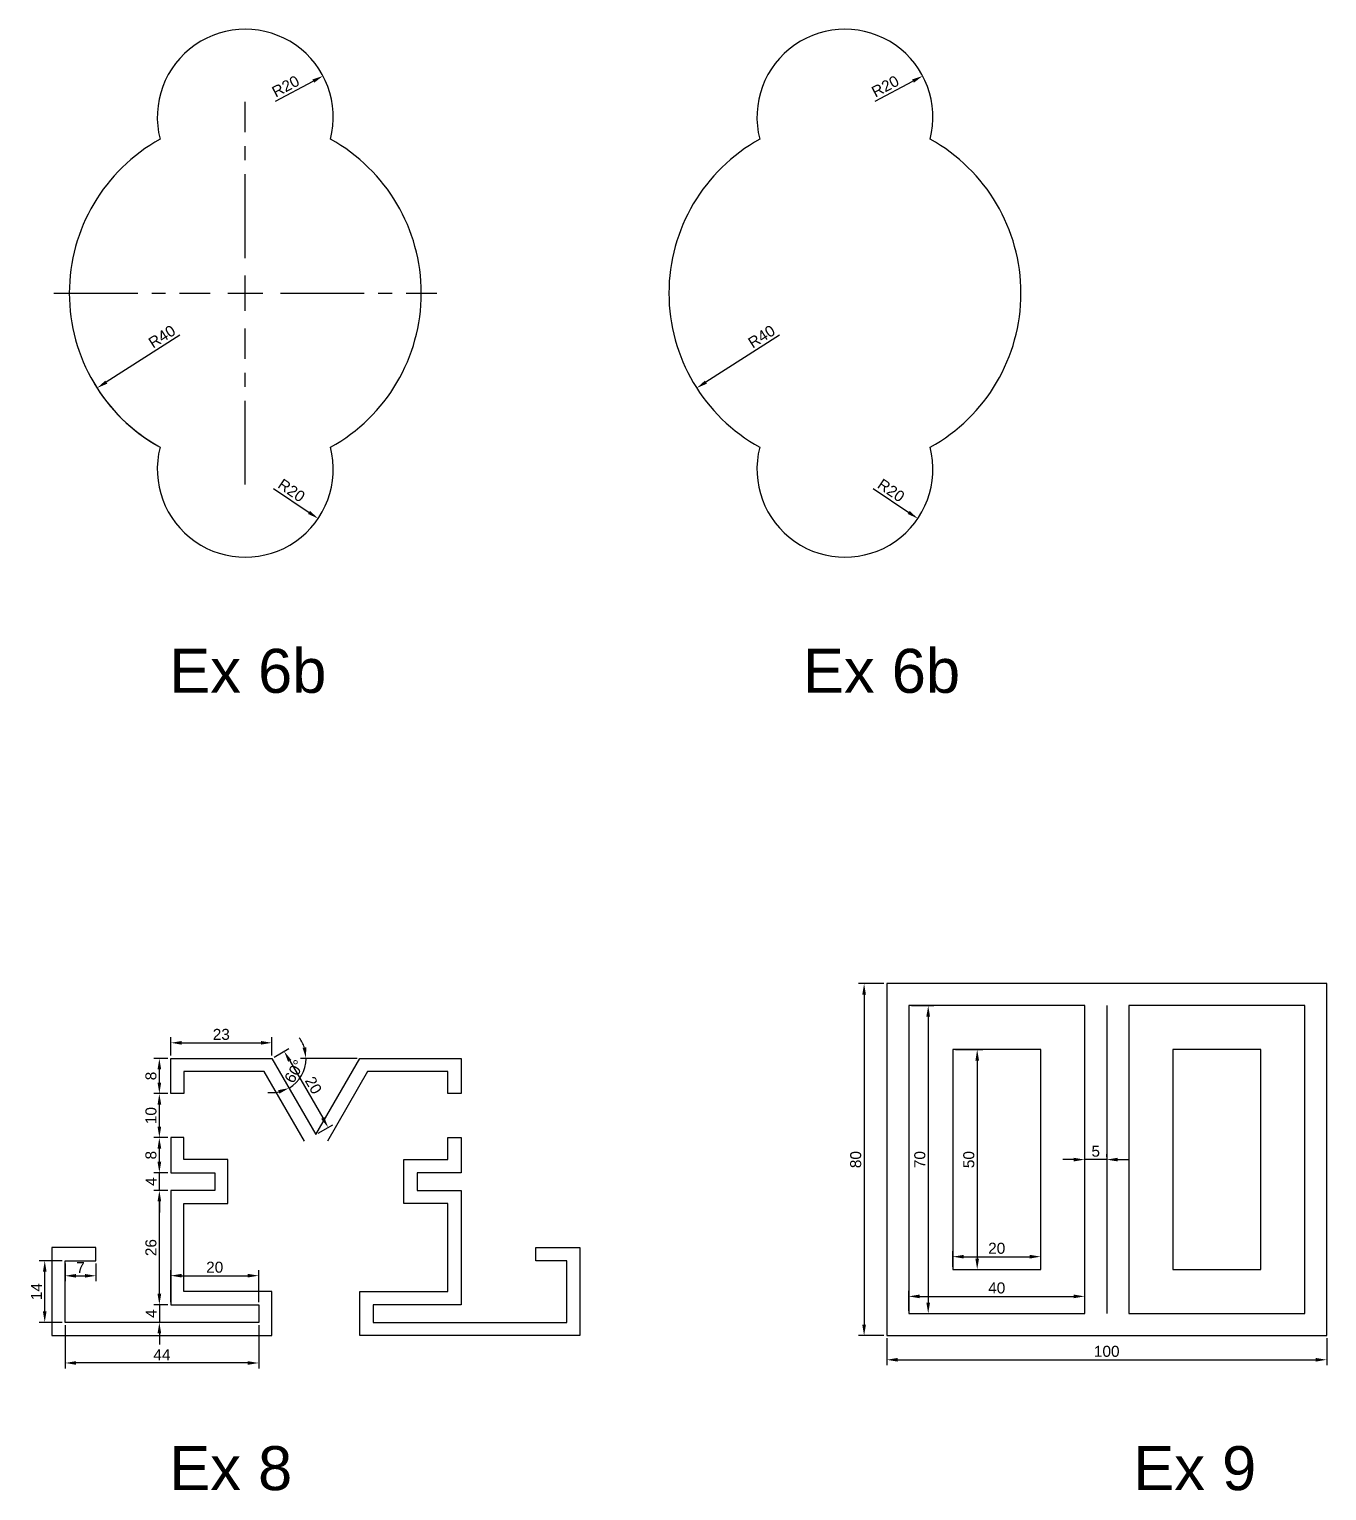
# Model space of a CAD drawing. Header units: millimetres. Extents: x 1499 to 2200, y 1188 to 1520.
# Drawn here: x 1905.2 to 2200.1, y 1188 to 1520.2 of the extents above; entities that cross this region are included whole.
import ezdxf

# ---------------------------------------------------------------- set-up
doc = ezdxf.new("R2010")
doc.units = ezdxf.units.MM
doc.linetypes.add('CENTER2', pattern=[28.575, 19.05, -3.175, 3.175, -3.175])
doc.styles.get("Standard").update_dxf_attribs({"font": 'arial.ttf'})
doc.dimstyles.new('ISO-25', dxfattribs={"dimtxt": 2.5, "dimasz": 2.5, "dimexe": 1.25, "dimexo": 0.625, "dimtad": 1, "dimtxsty": 'Standard', "dimcen": 2.5, "dimadec": 0, "dimazin": 0, "dimtfac": 1, "dimtmove": 0, "dimatfit": 3, "dimfxl": 1, "dimarcsym": 0})

# ---------------------------------------------------------------- blocks, each defined once
blk = doc.blocks.new('*D14')
at = {"color": 0, "lineweight": -2, "transparency": 16777216}
blk.add_line((1939.42, 1450.63), (1922.7, 1439.94), dxfattribs=at)
blk.add_arc((1954.29, 1460.15), 40, 210.8188, 240.1497, dxfattribs=at)
at = {"color": 0, "transparency": 16777216}
blk.add_solid([(1922.48, 1440.29), (1922.93, 1439.59), (1920.6, 1438.59)], dxfattribs=at)
at = {"layer": 'Defpoints', "color": 0, "transparency": 16777216}
for p in [(1954.29, 1460.15), (1920.6, 1438.59)]:
    blk.add_point(p, dxfattribs=at)
at = {"color": 0, "transparency": 16777216, "insert": (1935.36, 1450.29), "char_height": 2.5, "attachment_point": 5, "rotation": 32.6093}
blk.add_mtext('R40', dxfattribs=at)
blk = doc.blocks.new('*D15')
at = {"color": 0, "lineweight": -2, "transparency": 16777216}
blk.add_line((1961.17, 1503.8), (1969.75, 1508.36), dxfattribs=at)
at = {"color": 0, "transparency": 16777216}
blk.add_solid([(1969.55, 1508.73), (1969.94, 1507.99), (1971.96, 1509.53)], dxfattribs=at)
at = {"layer": 'Defpoints', "color": 0, "transparency": 16777216}
for p in [(1971.96, 1509.53), (1954.29, 1500.15)]:
    blk.add_point(p, dxfattribs=at)
at = {"color": 0, "transparency": 16777216, "insert": (1963.46, 1507.17), "char_height": 2.5, "attachment_point": 5, "rotation": 27.975}
blk.add_mtext('R20', dxfattribs=at)
blk = doc.blocks.new('*D16')
at = {"color": 0, "lineweight": -2, "transparency": 16777216}
blk.add_line((1960.74, 1415.78), (1968.78, 1410.33), dxfattribs=at)
at = {"color": 0, "transparency": 16777216}
blk.add_solid([(1969.01, 1410.67), (1968.54, 1409.98), (1970.85, 1408.93)], dxfattribs=at)
at = {"layer": 'Defpoints', "color": 0, "transparency": 16777216}
for p in [(1954.29, 1420.15), (1970.85, 1408.93)]:
    blk.add_point(p, dxfattribs=at)
at = {"color": 0, "transparency": 16777216, "insert": (1964.79, 1415.33), "char_height": 2.5, "attachment_point": 5, "rotation": 325.8622}
blk.add_mtext('R20', dxfattribs=at)
blk = doc.blocks.new('*D18')
at = {"color": 0, "lineweight": -2, "transparency": 16777216}
blk.add_line((2075.69, 1450.63), (2058.98, 1439.94), dxfattribs=at)
at = {"color": 0, "transparency": 16777216}
blk.add_solid([(2058.75, 1440.29), (2059.2, 1439.59), (2056.87, 1438.59)], dxfattribs=at)
at = {"layer": 'Defpoints', "color": 0, "transparency": 16777216}
for p in [(2090.57, 1460.15), (2056.87, 1438.59)]:
    blk.add_point(p, dxfattribs=at)
at = {"color": 0, "transparency": 16777216, "insert": (2071.63, 1450.29), "char_height": 2.5, "attachment_point": 5, "rotation": 32.6093}
blk.add_mtext('R40', dxfattribs=at)
blk = doc.blocks.new('*D19')
at = {"color": 0, "lineweight": -2, "transparency": 16777216}
blk.add_line((2097.44, 1503.8), (2106.02, 1508.36), dxfattribs=at)
at = {"color": 0, "transparency": 16777216}
blk.add_solid([(2105.83, 1508.73), (2106.22, 1507.99), (2108.23, 1509.53)], dxfattribs=at)
at = {"layer": 'Defpoints', "color": 0, "transparency": 16777216}
for p in [(2108.23, 1509.53), (2090.57, 1500.15)]:
    blk.add_point(p, dxfattribs=at)
at = {"color": 0, "transparency": 16777216, "insert": (2099.73, 1507.17), "char_height": 2.5, "attachment_point": 5, "rotation": 27.975}
blk.add_mtext('R20', dxfattribs=at)
blk = doc.blocks.new('*D20')
at = {"color": 0, "lineweight": -2, "transparency": 16777216}
blk.add_line((2097.01, 1415.78), (2105.05, 1410.33), dxfattribs=at)
at = {"color": 0, "transparency": 16777216}
blk.add_solid([(2105.28, 1410.67), (2104.82, 1409.98), (2107.12, 1408.93)], dxfattribs=at)
at = {"layer": 'Defpoints', "color": 0, "transparency": 16777216}
for p in [(2090.57, 1420.15), (2107.12, 1408.93)]:
    blk.add_point(p, dxfattribs=at)
at = {"color": 0, "transparency": 16777216, "insert": (2101.06, 1415.33), "char_height": 2.5, "attachment_point": 5, "rotation": 325.8622}
blk.add_mtext('R20', dxfattribs=at)
blk = doc.blocks.new('*U21')
at = {"color": 0, "linetype": 'CENTER2', "transparency": 16777216}
for p, q in [((0, 8), (0, 43.5)), ((-43.5, 0), (-8, 0)), ((8, 0), (43.5, 0)), ((0, -43.5), (0, -8))]:
    blk.add_line(p, q, dxfattribs=at)
at = {"color": 0, "linetype": 'Continuous', "transparency": 16777216}
for p, q in [((0, -4), (0, 4)), ((-4, 0), (4, 0))]:
    blk.add_line(p, q, dxfattribs=at)
blk = doc.blocks.new('*D46')
at = {"color": 0, "lineweight": -2, "transparency": 16777216}
for p, q in [((1913.34, 1239.61), (1913.34, 1235.58)), ((1920.34, 1239.61), (1920.34, 1235.58)), ((1915.84, 1236.83), (1917.84, 1236.83))]:
    blk.add_line(p, q, dxfattribs=at)
at = {"color": 0, "transparency": 16777216}
for points in [[(1915.84, 1237.24), (1915.84, 1236.41), (1913.34, 1236.83)], [(1917.84, 1237.24), (1917.84, 1236.41), (1920.34, 1236.83)]]:
    blk.add_solid(points, dxfattribs=at)
at = {"layer": 'Defpoints', "color": 0, "transparency": 16777216}
for p in [(1913.34, 1240.23), (1920.34, 1240.23), (1920.34, 1236.83)]:
    blk.add_point(p, dxfattribs=at)
at = {"color": 0, "transparency": 16777216, "insert": (1916.84, 1238.7), "char_height": 2.5, "attachment_point": 5}
blk.add_mtext('7', dxfattribs=at)
blk = doc.blocks.new('*D47')
at = {"color": 0, "lineweight": -2, "transparency": 16777216}
for p, q in [((1912.71, 1240.23), (1907.46, 1240.23)), ((1908.71, 1228.73), (1908.71, 1237.73)), ((1912.71, 1226.23), (1907.46, 1226.23))]:
    blk.add_line(p, q, dxfattribs=at)
at = {"color": 0, "transparency": 16777216}
for points in [[(1908.3, 1237.73), (1909.13, 1237.73), (1908.71, 1240.23)], [(1908.3, 1228.73), (1909.13, 1228.73), (1908.71, 1226.23)]]:
    blk.add_solid(points, dxfattribs=at)
at = {"layer": 'Defpoints', "color": 0, "transparency": 16777216}
for p in [(1908.71, 1240.23), (1913.34, 1240.23), (1913.34, 1226.23)]:
    blk.add_point(p, dxfattribs=at)
at = {"color": 0, "transparency": 16777216, "insert": (1906.83, 1233.23), "char_height": 2.5, "attachment_point": 5, "rotation": 90}
blk.add_mtext('14', dxfattribs=at)
blk = doc.blocks.new('*D48')
at = {"color": 0, "lineweight": -2, "transparency": 16777216}
for p, q in [((1913.34, 1225.61), (1913.34, 1215.76)), ((1957.34, 1225.61), (1957.34, 1215.76)), ((1954.84, 1217.01), (1915.84, 1217.01))]:
    blk.add_line(p, q, dxfattribs=at)
at = {"color": 0, "transparency": 16777216}
for points in [[(1915.84, 1217.42), (1915.84, 1216.59), (1913.34, 1217.01)], [(1954.84, 1217.42), (1954.84, 1216.59), (1957.34, 1217.01)]]:
    blk.add_solid(points, dxfattribs=at)
at = {"layer": 'Defpoints', "color": 0, "transparency": 16777216}
for p in [(1913.34, 1226.23), (1957.34, 1226.23), (1913.34, 1217.01)]:
    blk.add_point(p, dxfattribs=at)
at = {"color": 0, "transparency": 16777216, "insert": (1935.34, 1218.88), "char_height": 2.5, "attachment_point": 5}
blk.add_mtext('44', dxfattribs=at)
blk = doc.blocks.new('*D49')
at = {"color": 0, "lineweight": -2, "transparency": 16777216}
for p, q in [((1934.76, 1232.73), (1934.76, 1235.23)), ((1936.71, 1230.23), (1933.51, 1230.23)), ((1934.76, 1230.23), (1934.76, 1226.23)), ((1936.71, 1226.23), (1933.51, 1226.23)), ((1934.76, 1223.73), (1934.76, 1221.23))]:
    blk.add_line(p, q, dxfattribs=at)
at = {"color": 0, "transparency": 16777216}
for points in [[(1934.35, 1232.73), (1935.18, 1232.73), (1934.76, 1230.23)], [(1934.35, 1223.73), (1935.18, 1223.73), (1934.76, 1226.23)]]:
    blk.add_solid(points, dxfattribs=at)
at = {"layer": 'Defpoints', "color": 0, "transparency": 16777216}
for p in [(1937.34, 1230.23), (1934.76, 1226.23), (1937.34, 1226.23)]:
    blk.add_point(p, dxfattribs=at)
at = {"color": 0, "transparency": 16777216, "insert": (1932.89, 1228.23), "char_height": 2.5, "attachment_point": 5, "rotation": 90}
blk.add_mtext('4', dxfattribs=at)
blk = doc.blocks.new('*D50')
at = {"color": 0, "lineweight": -2, "transparency": 16777216}
for p, q in [((1936.71, 1256.23), (1933.51, 1256.23)), ((1934.76, 1232.73), (1934.76, 1253.73)), ((1936.71, 1230.23), (1933.51, 1230.23))]:
    blk.add_line(p, q, dxfattribs=at)
at = {"color": 0, "transparency": 16777216}
for points in [[(1934.35, 1253.73), (1935.18, 1253.73), (1934.76, 1256.23)], [(1934.35, 1232.73), (1935.18, 1232.73), (1934.76, 1230.23)]]:
    blk.add_solid(points, dxfattribs=at)
at = {"layer": 'Defpoints', "color": 0, "transparency": 16777216}
for p in [(1934.76, 1256.23), (1937.34, 1256.23), (1937.34, 1230.23)]:
    blk.add_point(p, dxfattribs=at)
at = {"color": 0, "transparency": 16777216, "insert": (1932.86, 1243.23), "char_height": 2.5, "attachment_point": 5, "rotation": 90}
blk.add_mtext('26', dxfattribs=at)
blk = doc.blocks.new('*D51')
at = {"color": 0, "lineweight": -2, "transparency": 16777216}
for p, q in [((1934.76, 1262.73), (1934.76, 1265.23)), ((1936.71, 1260.23), (1933.51, 1260.23)), ((1934.76, 1256.23), (1934.76, 1260.23)), ((1936.71, 1256.23), (1933.51, 1256.23)), ((1934.76, 1253.73), (1934.76, 1251.23))]:
    blk.add_line(p, q, dxfattribs=at)
at = {"color": 0, "transparency": 16777216}
for points in [[(1934.35, 1262.73), (1935.18, 1262.73), (1934.76, 1260.23)], [(1934.35, 1253.73), (1935.18, 1253.73), (1934.76, 1256.23)]]:
    blk.add_solid(points, dxfattribs=at)
at = {"layer": 'Defpoints', "color": 0, "transparency": 16777216}
for p in [(1934.76, 1260.23), (1937.34, 1260.23), (1937.34, 1256.23)]:
    blk.add_point(p, dxfattribs=at)
at = {"color": 0, "transparency": 16777216, "insert": (1932.89, 1258.23), "char_height": 2.5, "attachment_point": 5, "rotation": 90}
blk.add_mtext('4', dxfattribs=at)
blk = doc.blocks.new('*D52')
at = {"color": 0, "lineweight": -2, "transparency": 16777216}
for p, q in [((1936.71, 1268.23), (1933.51, 1268.23)), ((1934.76, 1262.73), (1934.76, 1265.73)), ((1936.71, 1260.23), (1933.51, 1260.23))]:
    blk.add_line(p, q, dxfattribs=at)
at = {"color": 0, "transparency": 16777216}
for points in [[(1934.35, 1265.73), (1935.18, 1265.73), (1934.76, 1268.23)], [(1934.35, 1262.73), (1935.18, 1262.73), (1934.76, 1260.23)]]:
    blk.add_solid(points, dxfattribs=at)
at = {"layer": 'Defpoints', "color": 0, "transparency": 16777216}
for p in [(1934.76, 1268.23), (1937.34, 1268.23), (1937.34, 1260.23)]:
    blk.add_point(p, dxfattribs=at)
at = {"color": 0, "transparency": 16777216, "insert": (1932.86, 1264.23), "char_height": 2.5, "attachment_point": 5, "rotation": 90}
blk.add_mtext('8', dxfattribs=at)
blk = doc.blocks.new('*D53')
at = {"color": 0, "lineweight": -2, "transparency": 16777216}
for p, q in [((1936.71, 1278.23), (1933.51, 1278.23)), ((1934.76, 1270.73), (1934.76, 1275.73)), ((1936.71, 1268.23), (1933.51, 1268.23))]:
    blk.add_line(p, q, dxfattribs=at)
at = {"color": 0, "transparency": 16777216}
for points in [[(1934.35, 1275.73), (1935.18, 1275.73), (1934.76, 1278.23)], [(1934.35, 1270.73), (1935.18, 1270.73), (1934.76, 1268.23)]]:
    blk.add_solid(points, dxfattribs=at)
at = {"layer": 'Defpoints', "color": 0, "transparency": 16777216}
for p in [(1934.76, 1278.23), (1937.34, 1278.23), (1937.34, 1268.23)]:
    blk.add_point(p, dxfattribs=at)
at = {"color": 0, "transparency": 16777216, "insert": (1932.86, 1273.23), "char_height": 2.5, "attachment_point": 5, "rotation": 90}
blk.add_mtext('10', dxfattribs=at)
blk = doc.blocks.new('*D54')
at = {"color": 0, "lineweight": -2, "transparency": 16777216}
for p, q in [((1936.71, 1286.23), (1933.51, 1286.23)), ((1934.76, 1280.73), (1934.76, 1283.73)), ((1936.71, 1278.23), (1933.51, 1278.23))]:
    blk.add_line(p, q, dxfattribs=at)
at = {"color": 0, "transparency": 16777216}
for points in [[(1934.35, 1283.73), (1935.18, 1283.73), (1934.76, 1286.23)], [(1934.35, 1280.73), (1935.18, 1280.73), (1934.76, 1278.23)]]:
    blk.add_solid(points, dxfattribs=at)
at = {"layer": 'Defpoints', "color": 0, "transparency": 16777216}
for p in [(1934.76, 1286.23), (1937.34, 1286.23), (1937.34, 1278.23)]:
    blk.add_point(p, dxfattribs=at)
at = {"color": 0, "transparency": 16777216, "insert": (1932.86, 1282.23), "char_height": 2.5, "attachment_point": 5, "rotation": 90}
blk.add_mtext('8', dxfattribs=at)
blk = doc.blocks.new('*D55')
at = {"color": 0, "lineweight": -2, "transparency": 16777216}
for p, q in [((1937.34, 1286.86), (1937.34, 1291.03)), ((1939.84, 1289.78), (1957.84, 1289.78)), ((1960.34, 1286.86), (1960.34, 1291.03))]:
    blk.add_line(p, q, dxfattribs=at)
at = {"color": 0, "transparency": 16777216}
for points in [[(1939.84, 1290.19), (1939.84, 1289.36), (1937.34, 1289.78)], [(1957.84, 1290.19), (1957.84, 1289.36), (1960.34, 1289.78)]]:
    blk.add_solid(points, dxfattribs=at)
at = {"layer": 'Defpoints', "color": 0, "transparency": 16777216}
for p in [(1960.34, 1289.78), (1937.34, 1286.23), (1960.34, 1286.23)]:
    blk.add_point(p, dxfattribs=at)
at = {"color": 0, "transparency": 16777216, "insert": (1948.84, 1291.68), "char_height": 2.5, "attachment_point": 5}
blk.add_mtext('23', dxfattribs=at)
blk = doc.blocks.new('*D56')
at = {"color": 0, "lineweight": -2, "transparency": 16777216}
for p, q in [((1960.88, 1286.54), (1964.21, 1288.47)), ((1964.38, 1285.68), (1971.88, 1272.69)), ((1970.88, 1269.22), (1974.21, 1271.15))]:
    blk.add_line(p, q, dxfattribs=at)
at = {"color": 0, "transparency": 16777216}
for points in [[(1964.74, 1285.89), (1964.02, 1285.47), (1963.13, 1287.84)], [(1972.24, 1272.9), (1971.52, 1272.48), (1973.13, 1270.52)]]:
    blk.add_solid(points, dxfattribs=at)
at = {"layer": 'Defpoints', "color": 0, "transparency": 16777216}
for p in [(1960.34, 1286.23), (1973.13, 1270.52), (1970.34, 1268.91)]:
    blk.add_point(p, dxfattribs=at)
at = {"color": 0, "transparency": 16777216, "insert": (1969.78, 1280.13), "char_height": 2.5, "attachment_point": 5, "rotation": 300}
blk.add_mtext('20', dxfattribs=at)
blk = doc.blocks.new('*D57')
at = {"color": 0, "lineweight": -2, "transparency": 16777216}
blk.add_line((1979.71, 1286.23), (1966.87, 1286.23), dxfattribs=at)
for start, end in [(18.4899, 36.9799), (300, 0), (263.0201, 281.5101)]:
    blk.add_arc((1960.34, 1286.23), 7.78, start, end, dxfattribs=at)
at = {"color": 0, "transparency": 16777216}
for points in [[(1968.13, 1288.77), (1967.31, 1288.63), (1968.12, 1286.23)], [(1961.74, 1279), (1962.04, 1278.22), (1964.23, 1279.49)]]:
    blk.add_solid(points, dxfattribs=at)
at = {"layer": 'Defpoints', "color": 0, "transparency": 16777216}
for p in [(1960.34, 1286.23), (1980.34, 1286.23), (2003.34, 1286.23), (1966.3, 1281.23), (1970.34, 1268.91)]:
    blk.add_point(p, dxfattribs=at)
at = {"color": 0, "transparency": 16777216, "insert": (1965.43, 1283.29), "char_height": 2.5, "attachment_point": 5, "rotation": 60}
blk.add_mtext('60°', dxfattribs=at)
blk = doc.blocks.new('*D58')
at = {"color": 0, "lineweight": -2, "transparency": 16777216}
for p, q in [((1937.34, 1230.86), (1937.34, 1238.1)), ((1939.84, 1236.85), (1954.84, 1236.85)), ((1957.34, 1230.86), (1957.34, 1238.1))]:
    blk.add_line(p, q, dxfattribs=at)
at = {"color": 0, "transparency": 16777216}
for points in [[(1939.84, 1237.27), (1939.84, 1236.44), (1937.34, 1236.85)], [(1954.84, 1237.27), (1954.84, 1236.44), (1957.34, 1236.85)]]:
    blk.add_solid(points, dxfattribs=at)
at = {"layer": 'Defpoints', "color": 0, "transparency": 16777216}
for p in [(1957.34, 1236.85), (1937.34, 1230.23), (1957.34, 1230.23)]:
    blk.add_point(p, dxfattribs=at)
at = {"color": 0, "transparency": 16777216, "insert": (1947.34, 1238.76), "char_height": 2.5, "attachment_point": 5}
blk.add_mtext('20', dxfattribs=at)
blk = doc.blocks.new('*D59')
at = {"color": 0, "lineweight": -2, "transparency": 16777216}
for p, q in [((2099.44, 1303.23), (2093.67, 1303.23)), ((2094.92, 1300.73), (2094.92, 1225.73)), ((2099.44, 1223.23), (2093.67, 1223.23))]:
    blk.add_line(p, q, dxfattribs=at)
at = {"color": 0, "transparency": 16777216}
for points in [[(2094.51, 1300.73), (2095.34, 1300.73), (2094.92, 1303.23)], [(2094.51, 1225.73), (2095.34, 1225.73), (2094.92, 1223.23)]]:
    blk.add_solid(points, dxfattribs=at)
at = {"layer": 'Defpoints', "color": 0, "transparency": 16777216}
for p in [(2100.06, 1303.23), (2094.92, 1223.23), (2100.06, 1223.23)]:
    blk.add_point(p, dxfattribs=at)
at = {"color": 0, "transparency": 16777216, "insert": (2093.02, 1263.23), "char_height": 2.5, "attachment_point": 5, "rotation": 90}
blk.add_mtext('80', dxfattribs=at)
blk = doc.blocks.new('*D60')
at = {"color": 0, "lineweight": -2, "transparency": 16777216}
for p, q in [((2100.06, 1222.61), (2100.06, 1216.49)), ((2200.06, 1222.61), (2200.06, 1216.49)), ((2102.56, 1217.74), (2197.56, 1217.74))]:
    blk.add_line(p, q, dxfattribs=at)
at = {"color": 0, "transparency": 16777216}
for points in [[(2102.56, 1218.15), (2102.56, 1217.32), (2100.06, 1217.74)], [(2197.56, 1218.15), (2197.56, 1217.32), (2200.06, 1217.74)]]:
    blk.add_solid(points, dxfattribs=at)
at = {"layer": 'Defpoints', "color": 0, "transparency": 16777216}
for p in [(2100.06, 1223.23), (2200.06, 1223.23), (2200.06, 1217.74)]:
    blk.add_point(p, dxfattribs=at)
at = {"color": 0, "transparency": 16777216, "insert": (2150.06, 1219.64), "char_height": 2.5, "attachment_point": 5}
blk.add_mtext('100', dxfattribs=at)
blk = doc.blocks.new('*D61')
at = {"color": 0, "lineweight": -2, "transparency": 16777216}
for p, q in [((2105.69, 1298.23), (2110.74, 1298.23)), ((2109.49, 1295.73), (2109.49, 1230.73)), ((2105.69, 1228.23), (2110.74, 1228.23))]:
    blk.add_line(p, q, dxfattribs=at)
at = {"color": 0, "transparency": 16777216}
for points in [[(2109.07, 1295.73), (2109.9, 1295.73), (2109.49, 1298.23)], [(2109.07, 1230.73), (2109.9, 1230.73), (2109.49, 1228.23)]]:
    blk.add_solid(points, dxfattribs=at)
at = {"layer": 'Defpoints', "color": 0, "transparency": 16777216}
for p in [(2105.06, 1298.23), (2105.06, 1228.23), (2109.49, 1228.23)]:
    blk.add_point(p, dxfattribs=at)
at = {"color": 0, "transparency": 16777216, "insert": (2107.59, 1263.23), "char_height": 2.5, "attachment_point": 5, "rotation": 90}
blk.add_mtext('70', dxfattribs=at)
blk = doc.blocks.new('*D62')
at = {"color": 0, "lineweight": -2, "transparency": 16777216}
for p, q in [((2115.69, 1288.23), (2121.87, 1288.23)), ((2120.62, 1285.73), (2120.62, 1240.73)), ((2115.69, 1238.23), (2121.87, 1238.23))]:
    blk.add_line(p, q, dxfattribs=at)
at = {"color": 0, "transparency": 16777216}
for points in [[(2120.21, 1285.73), (2121.04, 1285.73), (2120.62, 1288.23)], [(2120.21, 1240.73), (2121.04, 1240.73), (2120.62, 1238.23)]]:
    blk.add_solid(points, dxfattribs=at)
at = {"layer": 'Defpoints', "color": 0, "transparency": 16777216}
for p in [(2115.06, 1288.23), (2115.06, 1238.23), (2120.62, 1238.23)]:
    blk.add_point(p, dxfattribs=at)
at = {"color": 0, "transparency": 16777216, "insert": (2118.72, 1263.23), "char_height": 2.5, "attachment_point": 5, "rotation": 90}
blk.add_mtext('50', dxfattribs=at)
blk = doc.blocks.new('*D63')
at = {"color": 0, "lineweight": -2, "transparency": 16777216}
for p, q in [((2105.06, 1228.86), (2105.06, 1233.39)), ((2145.06, 1228.86), (2145.06, 1233.39)), ((2107.56, 1232.14), (2142.56, 1232.14))]:
    blk.add_line(p, q, dxfattribs=at)
at = {"color": 0, "transparency": 16777216}
for points in [[(2107.56, 1232.56), (2107.56, 1231.73), (2105.06, 1232.14)], [(2142.56, 1232.56), (2142.56, 1231.73), (2145.06, 1232.14)]]:
    blk.add_solid(points, dxfattribs=at)
at = {"layer": 'Defpoints', "color": 0, "transparency": 16777216}
for p in [(2145.06, 1232.14), (2105.06, 1228.23), (2145.06, 1228.23)]:
    blk.add_point(p, dxfattribs=at)
at = {"color": 0, "transparency": 16777216, "insert": (2125.06, 1234.05), "char_height": 2.5, "attachment_point": 5}
blk.add_mtext('40', dxfattribs=at)
blk = doc.blocks.new('*D64')
at = {"color": 0, "lineweight": -2, "transparency": 16777216}
for p, q in [((2115.06, 1238.86), (2115.06, 1242.42)), ((2135.06, 1238.86), (2135.06, 1242.42)), ((2117.56, 1241.17), (2132.56, 1241.17))]:
    blk.add_line(p, q, dxfattribs=at)
at = {"color": 0, "transparency": 16777216}
for points in [[(2117.56, 1241.58), (2117.56, 1240.75), (2115.06, 1241.17)], [(2132.56, 1241.58), (2132.56, 1240.75), (2135.06, 1241.17)]]:
    blk.add_solid(points, dxfattribs=at)
at = {"layer": 'Defpoints', "color": 0, "transparency": 16777216}
for p in [(2135.06, 1241.17), (2115.06, 1238.23), (2135.06, 1238.23)]:
    blk.add_point(p, dxfattribs=at)
at = {"color": 0, "transparency": 16777216, "insert": (2125.06, 1243.07), "char_height": 2.5, "attachment_point": 5}
blk.add_mtext('20', dxfattribs=at)
blk = doc.blocks.new('*D65')
at = {"color": 0, "lineweight": -2, "transparency": 16777216}
for p, q in [((2142.56, 1263.23), (2140.06, 1263.23)), ((2145.06, 1263.86), (2145.06, 1264.48)), ((2150.06, 1263.23), (2145.06, 1263.23)), ((2150.06, 1263.86), (2150.06, 1264.48)), ((2152.56, 1263.23), (2155.06, 1263.23))]:
    blk.add_line(p, q, dxfattribs=at)
at = {"color": 0, "transparency": 16777216}
for points in [[(2142.56, 1263.65), (2142.56, 1262.82), (2145.06, 1263.23)], [(2152.56, 1263.65), (2152.56, 1262.82), (2150.06, 1263.23)]]:
    blk.add_solid(points, dxfattribs=at)
at = {"layer": 'Defpoints', "color": 0, "transparency": 16777216}
for p in [(2145.06, 1263.23), (2145.06, 1263.23), (2150.06, 1263.23)]:
    blk.add_point(p, dxfattribs=at)
at = {"color": 0, "transparency": 16777216, "insert": (2147.56, 1265.13), "char_height": 2.5, "attachment_point": 5}
blk.add_mtext('5', dxfattribs=at)

msp = doc.modelspace()

# ---------------------------------------------------------------- linework, layer by layer
msp.add_line((2150.064, 1298.232), (2150.064, 1228.232))
for points in [[(2100.064, 1223.232), (2200.064, 1223.232), (2200.064, 1303.232), (2100.064, 1303.232)], [(2145.064, 1298.232), (2105.064, 1298.232), (2105.064, 1228.232), (2145.064, 1228.232)], [(2155.064, 1228.232), (2195.064, 1228.232), (2195.064, 1298.232), (2155.064, 1298.232)], [(2135.064, 1288.232), (2115.064, 1288.232), (2115.064, 1238.232), (2135.064, 1238.232)], [(2165.064, 1238.232), (2185.064, 1238.232), (2185.064, 1288.232), (2165.064, 1288.232)], [(1937.34, 1268.232), (1937.34, 1260.232), (1947.34, 1260.232), (1947.34, 1256.232), (1937.34, 1256.232), (1937.34, 1230.232), (1957.34, 1230.232), (1957.34, 1226.232), (1913.34, 1226.232), (1913.34, 1240.232), (1920.34, 1240.232), (1920.34, 1243.232), (1910.34, 1243.232), (1910.34, 1223.232), (1960.34, 1223.232), (1960.34, 1233.232), (1940.34, 1233.232), (1940.34, 1253.232), (1950.34, 1253.232), (1950.34, 1263.232), (1940.34, 1263.232), (1940.34, 1268.232)], [(2003.34, 1268.232), (2003.34, 1260.232), (1993.34, 1260.232), (1993.34, 1256.232), (2003.34, 1256.232), (2003.34, 1230.232), (1983.34, 1230.232), (1983.34, 1226.232), (2027.34, 1226.232), (2027.34, 1240.232), (2020.34, 1240.232), (2020.34, 1243.232), (2030.34, 1243.232), (2030.34, 1223.232), (1980.34, 1223.232), (1980.34, 1233.232), (2000.34, 1233.232), (2000.34, 1253.232), (1990.34, 1253.232), (1990.34, 1263.232), (2000.34, 1263.232), (2000.34, 1268.232)]]:
    msp.add_lwpolyline(points, close=True)
msp.add_lwpolyline([(1967.742, 1267.411), (1958.608, 1283.232), (1940.34, 1283.232), (1940.34, 1278.232), (1937.34, 1278.232), (1937.34, 1286.232), (1960.34, 1286.232), (1970.34, 1268.911), (1980.34, 1286.232), (2003.34, 1286.232), (2003.34, 1278.232), (2000.34, 1278.232), (2000.34, 1283.232), (1982.072, 1283.232), (1972.938, 1267.411)])
for centre, radius, start, end in [((1954.292, 1500.15), 20, 345.52249, 194.47751), ((2090.566, 1500.15), 20, 345.52249, 194.47751), ((1954.292, 1460.15), 40, 118.95502, 241.04498), ((1954.292, 1460.15), 40, 298.95502, 61.04498), ((2090.566, 1460.15), 40, 118.95502, 241.04498), ((2090.566, 1460.15), 40, 298.95502, 61.04498), ((1954.292, 1420.15), 20, 165.52249, 14.47751), ((2090.566, 1420.15), 20, 165.52249, 14.47751)]:
    msp.add_arc(centre, radius, start, end)

# ---------------------------------------------------------------- block references
at = {"linetype": 'CENTER2'}
msp.add_blockref('*U21', (1954.292, 1460.15), dxfattribs=at)

# ---------------------------------------------------------------- texts
at = {"char_height": 10, "attachment_point": 1}
for s, width, insert in [('Ex 6b', 47.4579, (1937.007, 1379.325)), ('Ex 6b', 50.06718, (2081.024, 1379.325)), ('Ex 8', 32.45453, (1937.007, 1198.105)), ('Ex 9', 32.45453, (2156.088, 1198.105))]:
    msp.add_mtext_dynamic_manual_height_columns(s, width=width, gutter_width=12.5, heights=[0], dxfattribs=dict(at, insert=insert))

# ---------------------------------------------------------------- dimensions: what is measured, and where the dimension line sits
for center, mpoint, picture, middle in [((1954.292, 1500.15), (1971.955, 1509.532), '*D15', (1964.353, 1505.494)), ((2090.566, 1500.15), (2108.229, 1509.532), '*D19', (2100.627, 1505.494)), ((1954.292, 1460.15), (1920.598, 1438.594), '*D14', (1936.38, 1448.691)), ((2090.566, 1460.15), (2056.871, 1438.594), '*D18', (2072.653, 1448.691)), ((1954.292, 1420.15), (1970.846, 1408.926), '*D16', (1963.721, 1413.757)), ((2090.566, 1420.15), (2107.119, 1408.926), '*D20', (2099.995, 1413.757))]:
    dim = msp.add_radius_dim(center=center, mpoint=mpoint, dimstyle='ISO-25')
    dim.commit()
    dim.dimension.update_dxf_attribs({"geometry": picture, "text_midpoint": middle, "dimtype": 164})
for base, p1, p2, picture, middle in [((2094.924, 1223.232), (2100.064, 1303.232), (2100.064, 1223.232), '*D59', (2093.023, 1263.232)), ((2109.487, 1228.232), (2105.064, 1298.232), (2105.064, 1228.232), '*D61', (2107.586, 1263.232)), ((2120.624, 1238.232), (2115.064, 1288.232), (2115.064, 1238.232), '*D62', (2118.722, 1263.232)), ((1908.712, 1240.232), (1913.34, 1226.232), (1913.34, 1240.232), '*D47', (1906.832, 1233.232)), ((1934.764, 1226.232), (1937.34, 1230.232), (1937.34, 1226.232), '*D49', (1932.889, 1228.232))]:
    dim = msp.add_linear_dim(base=base, p1=p1, p2=p2, angle=90, dimstyle='ISO-25')
    dim.commit()
    dim.dimension.update_dxf_attribs({"geometry": picture, "text_midpoint": middle})
for base, p1, p2, picture, middle in [((1960.34, 1289.777), (1937.34, 1286.232), (1960.34, 1286.232), '*D55', (1948.84, 1291.679)), ((2145.064, 1263.232), (2150.064, 1263.232), (2145.064, 1263.232), '*D65', (2147.564, 1265.128)), ((2135.064, 1241.166), (2115.064, 1238.232), (2135.064, 1238.232), '*D64', (2125.064, 1243.067)), ((1920.34, 1236.827), (1913.34, 1240.232), (1920.34, 1240.232), '*D46', (1916.84, 1238.702)), ((1957.34, 1236.854), (1937.34, 1230.232), (1957.34, 1230.232), '*D58', (1947.34, 1238.755)), ((2145.064, 1232.144), (2105.064, 1228.232), (2145.064, 1228.232), '*D63', (2125.064, 1234.046)), ((1913.34, 1217.008), (1957.34, 1226.232), (1913.34, 1226.232), '*D48', (1935.34, 1218.883)), ((2200.064, 1217.736), (2100.064, 1223.232), (2200.064, 1223.232), '*D60', (2150.064, 1219.637))]:
    dim = msp.add_linear_dim(base=base, p1=p1, p2=p2, dimstyle='ISO-25')
    dim.commit()
    dim.dimension.update_dxf_attribs({"geometry": picture, "text_midpoint": middle})
dim = msp.add_angular_dim_2l(base=(1966.3, 1281.231), line1=((1980.34, 1286.232), (2003.34, 1286.232)), line2=((1960.34, 1286.232), (1970.34, 1268.911)), dimstyle='ISO-25')
dim.commit()
dim.dimension.update_dxf_attribs({"geometry": '*D57', "text_midpoint": (1965.431, 1283.292)})
for base, p1, p2, picture, middle in [((1934.764, 1286.232), (1937.34, 1278.232), (1937.34, 1286.232), '*D54', (1932.863, 1282.232)), ((1934.764, 1278.232), (1937.34, 1268.232), (1937.34, 1278.232), '*D53', (1932.863, 1273.232)), ((1934.764, 1268.232), (1937.34, 1260.232), (1937.34, 1268.232), '*D52', (1932.863, 1264.232)), ((1934.764, 1260.232), (1937.34, 1256.232), (1937.34, 1260.232), '*D51', (1932.889, 1258.232)), ((1934.764, 1256.232), (1937.34, 1230.232), (1937.34, 1256.232), '*D50', (1932.863, 1243.232))]:
    dim = msp.add_linear_dim(base=base, p1=p1, p2=p2, angle=90, dimstyle='ISO-25', override={"dimtmove": 1})
    dim.commit()
    dim.dimension.update_dxf_attribs({"geometry": picture, "text_midpoint": middle})
dim = msp.add_aligned_dim(p1=(1960.34, 1286.232), p2=(1970.34, 1268.911), distance=3.222, dimstyle='ISO-25')
dim.commit()
dim.dimension.update_dxf_attribs({"geometry": '*D56', "text_midpoint": (1969.777, 1280.133)})

doc.saveas('drawing.dxf')
